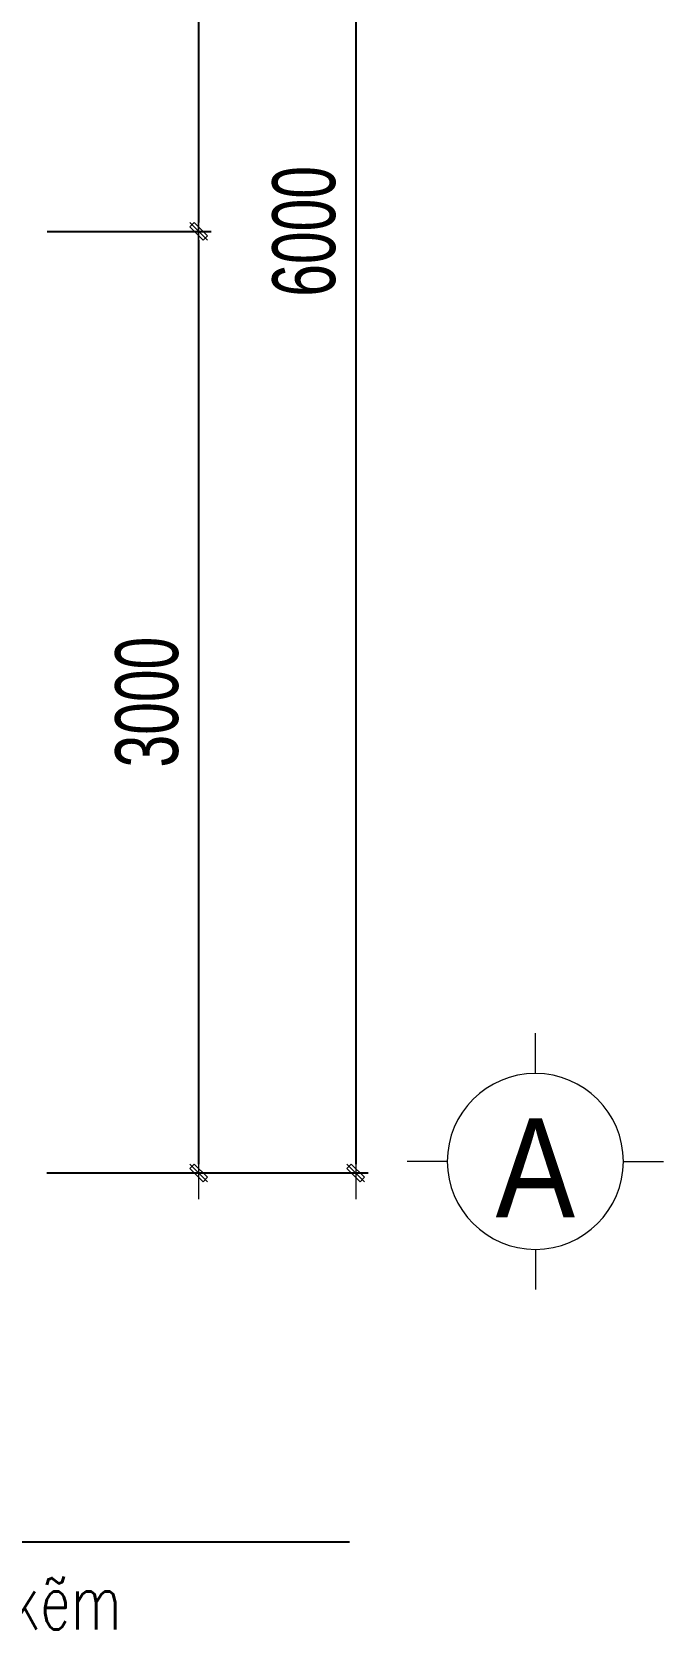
# Model space of a CAD drawing. Header units: millimetres. Extents: x -211129 to 461116, y -574633 to 115.
# Drawn here: x 231706 to 233715, y -543406 to -538262 of the extents above; entities that cross this region are included whole.
import ezdxf
from ezdxf.enums import TextEntityAlignment as Align

# ---------------------------------------------------------------- set-up
doc = ezdxf.new("R2010")
doc.units = ezdxf.units.MM
doc.header["$MEASUREMENT"] = 0
doc.header["$PDMODE"] = 32
doc.layers.get('Defpoints').update_dxf_attribs({"color": 1})
for name, color, linetype, lineweight in [('LC Dim', 8, 'Continuous', 18), ('LC ISO', 153, 'Continuous', 13), ('LC Net manh', 133, 'Continuous', 5), ('LC Text1', 3, 'Continuous', 20)]:
    doc.layers.add(name, color=color, linetype=linetype, lineweight=lineweight)
doc.styles.add('HOATBIF', font='hoatbif.shx', dxfattribs={"width": 0.7})
doc.styles.add('LC 1', font='VHAVANB.TTF')
doc.styles.add('LC 3', font='vnsimli.shx', dxfattribs={"width": 0.75})
doc.dimstyles.new('DIM CHUAN', dxfattribs={"dimscale": 60, "dimtxt": 2.5, "dimasz": 0.35, "dimexe": 0.5, "dimexo": 0, "dimgap": 0.8, "dimtad": 1, "dimdec": 0, "dimzin": 0, "dimdsep": 46, "dimtxsty": 'HOATBIF', "dimblk1": 'DOT', "dimblk2": 'DOT', "dimsah": 1, "dimcen": -1, "dimdle": 1, "dimclrd": 256, "dimclre": 256, "dimclrt": 4, "dimadec": 3, "dimazin": 2, "dimtfac": 0.333333, "dimtdec": 0, "dimtix": 1, "dimtmove": 2, "dimatfit": 3, "dimldrblk": 'DOT', "dimfxl": 1, "dimtvp": 0.833333, "dimtolj": 1, "dimtzin": 0, "dimarcsym": 0})
doc.dimstyles.new('mb', dxfattribs={"dimscale": 71, "dimtxt": 2.5, "dimasz": 0.35, "dimexe": 0.5, "dimexo": 0, "dimgap": 0.8, "dimtad": 1, "dimdec": 0, "dimzin": 0, "dimdsep": 46, "dimtxsty": 'HOATBIF', "dimblk1": 'DOT', "dimblk2": 'DOT', "dimsah": 1, "dimcen": -1, "dimdle": 1, "dimclrd": 256, "dimclre": 256, "dimclrt": 4, "dimadec": 3, "dimazin": 2, "dimtfac": 0.333333, "dimtdec": 0, "dimtix": 1, "dimtmove": 2, "dimatfit": 3, "dimldrblk": 'DOT', "dimfxl": 1, "dimtvp": 0.833333, "dimtolj": 1, "dimtzin": 0, "dimarcsym": 0})

# ---------------------------------------------------------------- blocks, each defined once
blk = doc.blocks.new('DOT')
at = {"layer": 'LC Dim'}
blk.add_line((-3, 0), (3, 0), dxfattribs=at)
at = {"layer": 'LC Dim', "color": 4}
blk.add_line((-1, -1), (1, 1), dxfattribs=at)
blk.add_lwpolyline([(0.5, 1), (-1, -0.5), (-0.5, -1), (1, 0.5)], close=True, dxfattribs=at)
blk = doc.blocks.new('*D970')
at = {"layer": 'Defpoints', "color": 0, "ltscale": 2, "transparency": 16777216}
for p in [(231752.3, -535896.3), (231752.3, -541896.3), (232734.8, -541896.3)]:
    blk.add_point(p, dxfattribs=at)
at = {"layer": 'LC Dim', "lineweight": -2, "ltscale": 2, "transparency": 16777216}
for p, q in [((231752.3, -535896.3), (232774.8, -535896.3)), ((232734.8, -535924.3), (232734.8, -541868.3)), ((231752.3, -541896.3), (232774.8, -541896.3))]:
    blk.add_line(p, q, dxfattribs=at)
at = {"layer": 'LC Dim', "lineweight": -2, "ltscale": 2, "transparency": 16777216, "xscale": 28, "yscale": 28, "zscale": 28}
for p, rotation in [((232734.8, -535896.3), 90), ((232734.8, -541896.3), 270)]:
    blk.add_blockref('DOT', p, dxfattribs=dict(at, rotation=rotation))
at = {"layer": 'LC Dim', "color": 4, "ltscale": 2, "transparency": 16777216, "insert": (232570.8, -538896.3), "char_height": 200, "attachment_point": 5, "rotation": 90, "style": 'HOATBIF'}
blk.add_mtext('\\A1;6000', dxfattribs=at)
blk = doc.blocks.new('_Dot')
at = {"color": 0, "linetype": 'ByBlock', "lineweight": -2}
blk.add_line((-0.5, 0), (-1, 0), dxfattribs=at)
at = {"color": 0, "linetype": 'ByBlock', "const_width": 0.5}
blk.add_lwpolyline([(-0.25, 0, 1), (0.25, 0, 1)], format="xyb", close=True, dxfattribs=at)
blk = doc.blocks.new('*D974')
at = {"layer": 'Defpoints', "color": 0, "ltscale": 2, "transparency": 16777216}
for p in [(231752.3, -535896.3), (231752.3, -538896.3), (232234.8, -538896.3)]:
    blk.add_point(p, dxfattribs=at)
at = {"layer": 'LC Dim', "lineweight": -2, "ltscale": 2, "transparency": 16777216}
for p, q in [((231752.3, -535896.3), (232274.8, -535896.3)), ((232234.8, -535924.3), (232234.8, -538868.3)), ((231752.3, -538896.3), (232274.8, -538896.3))]:
    blk.add_line(p, q, dxfattribs=at)
at = {"layer": 'LC Dim', "lineweight": -2, "ltscale": 2, "transparency": 16777216, "xscale": 28, "yscale": 28, "zscale": 28}
for p, rotation in [((232234.8, -535896.3), 90), ((232234.8, -538896.3), 270)]:
    blk.add_blockref('DOT', p, dxfattribs=dict(at, rotation=rotation))
at = {"layer": 'LC Dim', "color": 4, "ltscale": 2, "transparency": 16777216, "insert": (232070.8, -537396.3), "char_height": 200, "attachment_point": 5, "rotation": 90, "style": 'HOATBIF'}
blk.add_mtext('\\A1;3000', dxfattribs=at)
blk = doc.blocks.new('*D975')
at = {"layer": 'Defpoints', "color": 0, "ltscale": 2, "transparency": 16777216}
for p in [(231752.3, -538896.3), (231751.8, -541896.3), (232234.8, -541896.3)]:
    blk.add_point(p, dxfattribs=at)
at = {"layer": 'LC Dim', "lineweight": -2, "ltscale": 2, "transparency": 16777216}
for p, q in [((231752.3, -538896.3), (232274.8, -538896.3)), ((232234.8, -538924.3), (232234.8, -541868.3)), ((231751.8, -541896.3), (232274.8, -541896.3))]:
    blk.add_line(p, q, dxfattribs=at)
at = {"layer": 'LC Dim', "lineweight": -2, "ltscale": 2, "transparency": 16777216, "xscale": 28, "yscale": 28, "zscale": 28}
for p, rotation in [((232234.8, -538896.3), 90), ((232234.8, -541896.3), 270)]:
    blk.add_blockref('DOT', p, dxfattribs=dict(at, rotation=rotation))
at = {"layer": 'LC Dim', "color": 4, "ltscale": 2, "transparency": 16777216, "insert": (232070.8, -540396.3), "char_height": 200, "attachment_point": 5, "rotation": 90, "style": 'HOATBIF'}
blk.add_mtext('\\A1;3000', dxfattribs=at)
blk = doc.blocks.new('TTRUC')
at = {"layer": 'LC ISO'}
for p, q in [((0, 6.95), (0, 10.13)), ((-6.95, 0), (-10.13, 0)), ((6.95, 0), (10.13, 0)), ((0, -6.95), (0, -10.13))]:
    blk.add_line(p, q, dxfattribs=at)
at = {"layer": 'LC Net manh'}
blk.add_circle((0, 0), 6.95, dxfattribs=at)

msp = doc.modelspace()

# ---------------------------------------------------------------- block references
at = {"layer": 'LC ISO', "xscale": -40.31376784078886, "yscale": 40.31376784078886, "zscale": 40.31376784078886, "rotation": 180.0000000000055}
msp.add_blockref('TTRUC', (233306.6, -541859.7), dxfattribs=at)

# ---------------------------------------------------------------- texts
at = {"layer": 'LC Text1', "ltscale": 0.2, "style": 'LC 1', "width": 0.9}
msp.add_text('A', height=315.7, dxfattribs=at).set_placement((233306.6, -542133), align=Align.BOTTOM_CENTER)
at = {"layer": 'LC Text1', "color": 3, "style": 'LC 3', "width": 0.7}
msp.add_text('20X20X1.2 l=7.43M; a=270 m¹ kÏm', height=181, dxfattribs=at).set_placement((228781.3, -543350.9))

# ---------------------------------------------------------------- dimensions: what is measured, and where the dimension line sits
at = {"layer": 'LC Dim', "ltscale": 2}
for base, p1, p2, picture, middle in [((232734.8, -541896.3), (231752.3, -535896.3), (231752.3, -541896.3), '*D970', (232570.8, -538896.3)), ((232234.8, -538896.3), (231752.3, -535896.3), (231752.3, -538896.3), '*D974', (232070.8, -537396.3)), ((232234.8, -541896.3), (231752.3, -538896.3), (231751.8, -541896.3), '*D975', (232070.8, -540396.3))]:
    dim = msp.add_linear_dim(base=base, p1=p1, p2=p2, angle=90, dimstyle='DIM CHUAN', override={"dimscale": 80}, dxfattribs=at)
    dim.commit()
    dim.dimension.update_dxf_attribs({"geometry": picture, "text_midpoint": middle})

# ---------------------------------------------------------------- leaders
msp.add_leader([(228554.3, -535356.3), (228554.3, -543071.6), (232715.2, -543071.6)], dimstyle='mb', dxfattribs=at)

doc.saveas('drawing.dxf')
